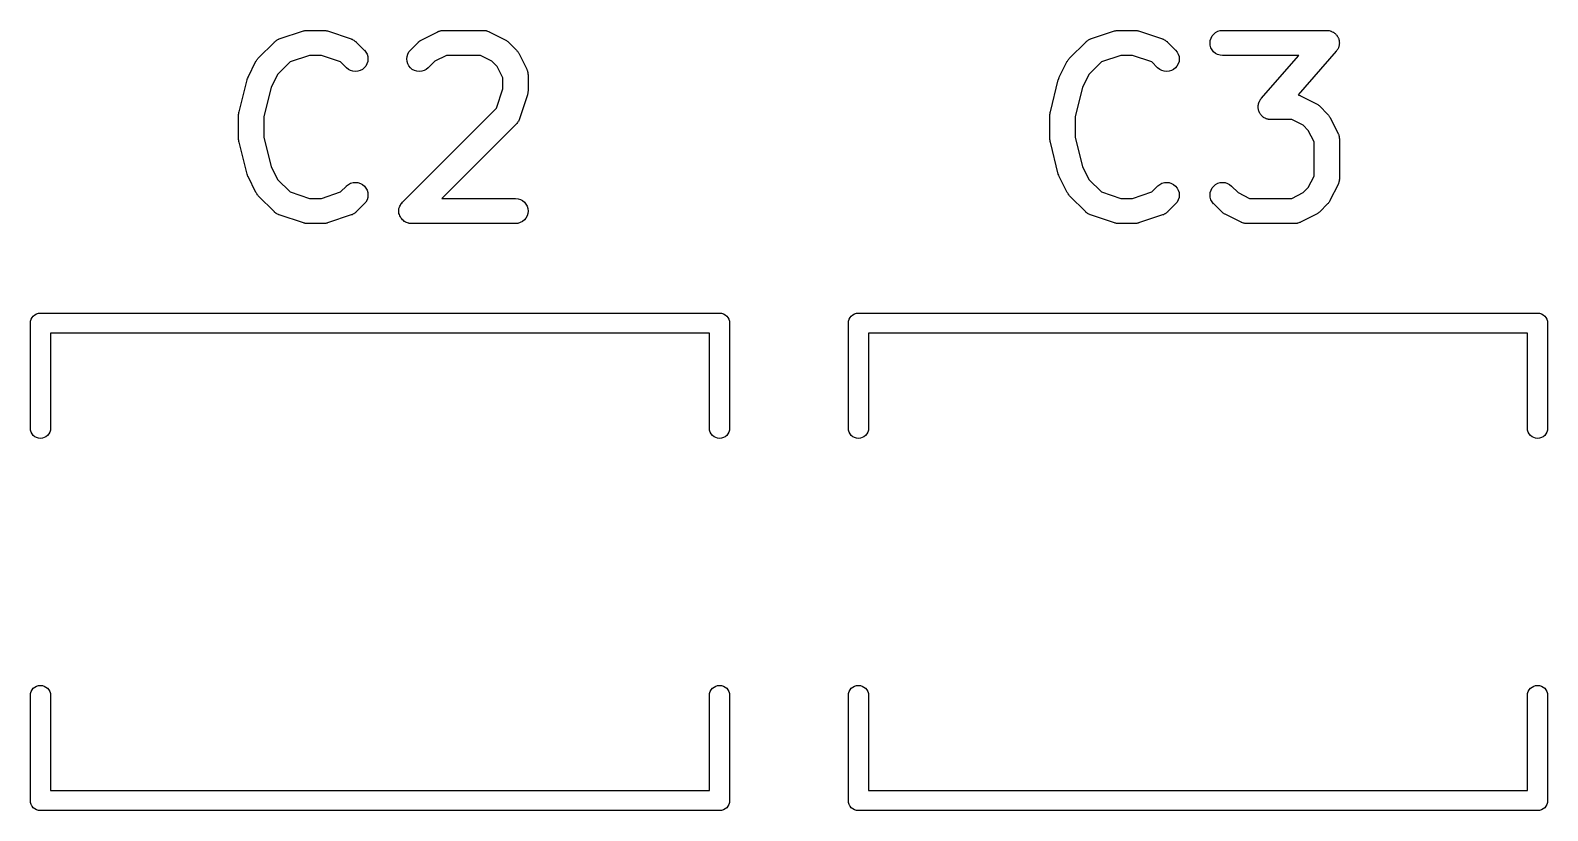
# Model space of a CAD drawing. Extents: x 79.2 to 140.3, y -94.5 to -17.5.
# Drawn here: x 111.69 to 120.72, y -81.74 to -77.1 of the extents above; entities that cross this region are included whole.
import ezdxf

# ---------------------------------------------------------------- set-up
doc = ezdxf.new("R2010")
doc.units = 0
doc.header["$MEASUREMENT"] = 0
doc.layers.add('BLACK', color=7, linetype='CONTINUOUS')

msp = doc.modelspace()

# ---------------------------------------------------------------- linework, layer by layer
at = {"layer": 'BLACK', "linetype": 'CONTINUOUS'}
for p, q in [((113.048, -77.2662), (113.144, -77.171)), ((113.144, -77.1702), (113.146, -77.1689)), ((113.144, -77.171), (113.144, -77.1702)), ((113.146, -77.1689), (113.148, -77.1673)), ((113.148, -77.1673), (113.152, -77.1643)), ((113.152, -77.1643), (113.156, -77.1611)), ((113.156, -77.1611), (113.158, -77.1601)), ((113.158, -77.1601), (113.16, -77.1588)), ((113.16, -77.1588), (113.164, -77.1567)), ((113.164, -77.1567), (113.169, -77.1544)), ((113.169, -77.1544), (113.171, -77.1537)), ((113.171, -77.1537), (113.173, -77.1528)), ((113.173, -77.1528), (113.316, -77.1052)), ((113.316, -77.1052), (113.317, -77.1049)), ((113.317, -77.1049), (113.321, -77.104)), ((113.321, -77.104), (113.325, -77.1028)), ((113.325, -77.1028), (113.328, -77.1025)), ((113.328, -77.1025), (113.331, -77.1019)), ((113.331, -77.1019), (113.335, -77.1018)), ((113.335, -77.1018), (113.34, -77.1014)), ((113.34, -77.1014), (113.435, -77.1014)), ((113.435, -77.1014), (113.436, -77.1014)), ((113.436, -77.1014), (113.44, -77.1019)), ((113.44, -77.1019), (113.444, -77.102)), ((113.444, -77.102), (113.447, -77.1027)), ((113.447, -77.1027), (113.45, -77.103)), ((113.45, -77.103), (113.454, -77.1043)), ((113.454, -77.1043), (113.459, -77.1052)), ((113.459, -77.1052), (113.601, -77.1528)), ((113.601, -77.1528), (113.602, -77.1532)), ((113.602, -77.1532), (113.604, -77.1541)), ((113.604, -77.1541), (113.607, -77.1548)), ((113.607, -77.1548), (113.611, -77.1572)), ((113.611, -77.1572), (113.616, -77.1593)), ((113.616, -77.1593), (113.617, -77.1606)), ((113.617, -77.1606), (113.619, -77.1617)), ((113.619, -77.1617), (113.623, -77.1649)), ((113.623, -77.1649), (113.628, -77.1679)), ((113.628, -77.1679), (113.629, -77.1696)), ((113.629, -77.1696), (113.631, -77.171)), ((113.631, -77.171), (113.678, -77.2186)), ((113.953, -77.2186), (114.001, -77.171)), ((114.001, -77.171), (114.002, -77.1702)), ((114.002, -77.1702), (114.005, -77.1676)), ((114.005, -77.1676), (114.008, -77.1647)), ((114.008, -77.1647), (114.011, -77.163)), ((114.011, -77.163), (114.013, -77.1611)), ((114.013, -77.1611), (114.017, -77.1592)), ((114.017, -77.1592), (114.02, -77.1569)), ((114.02, -77.1569), (114.116, -77.1093)), ((114.116, -77.1093), (114.117, -77.1088)), ((114.117, -77.1088), (114.119, -77.1081)), ((114.119, -77.1081), (114.121, -77.107)), ((114.121, -77.107), (114.125, -77.1056)), ((114.125, -77.1056), (114.13, -77.1038)), ((114.13, -77.1038), (114.132, -77.1034)), ((114.132, -77.1034), (114.135, -77.1028)), ((114.135, -77.1028), (114.14, -77.1023)), ((114.14, -77.1023), (114.145, -77.1015)), ((114.145, -77.1015), (114.147, -77.1016)), ((114.147, -77.1016), (114.149, -77.1014)), ((114.149, -77.1014), (114.387, -77.1014)), ((114.387, -77.1014), (114.388, -77.1014)), ((114.388, -77.1014), (114.39, -77.1016)), ((114.39, -77.1016), (114.393, -77.1016)), ((114.393, -77.1016), (114.398, -77.1024)), ((114.398, -77.1024), (114.403, -77.103)), ((114.403, -77.103), (114.405, -77.1037)), ((114.405, -77.1037), (114.407, -77.1041)), ((114.407, -77.1041), (114.412, -77.1059)), ((114.412, -77.1059), (114.417, -77.1074)), ((114.417, -77.1074), (114.419, -77.1085)), ((114.419, -77.1085), (114.421, -77.1093)), ((114.421, -77.1093), (114.516, -77.1569)), ((114.516, -77.1569), (114.517, -77.1574)), ((114.517, -77.1574), (114.52, -77.1597)), ((114.52, -77.1597), (114.524, -77.1617)), ((114.524, -77.1617), (114.527, -77.1637)), ((114.527, -77.1637), (114.529, -77.1654)), ((114.529, -77.1654), (114.532, -77.1683)), ((114.532, -77.1683), (114.536, -77.171)), ((114.536, -77.171), (114.583, -77.2186)), ((117.874, -77.2662), (117.97, -77.171)), ((117.97, -77.1702), (117.972, -77.1689)), ((117.97, -77.171), (117.97, -77.1702)), ((117.972, -77.1689), (117.974, -77.1673)), ((117.974, -77.1673), (117.978, -77.1643)), ((117.978, -77.1643), (117.982, -77.1611)), ((117.982, -77.1611), (117.984, -77.1601)), ((117.984, -77.1601), (117.986, -77.1588)), ((117.986, -77.1588), (117.99, -77.1567)), ((117.99, -77.1567), (117.995, -77.1544)), ((117.995, -77.1544), (117.997, -77.1537)), ((117.997, -77.1537), (117.999, -77.1528)), ((117.999, -77.1528), (118.142, -77.1052)), ((118.142, -77.1052), (118.143, -77.1049)), ((118.143, -77.1049), (118.147, -77.104)), ((118.147, -77.104), (118.151, -77.1028)), ((118.151, -77.1028), (118.154, -77.1025)), ((118.154, -77.1025), (118.157, -77.1019)), ((118.157, -77.1019), (118.161, -77.1018)), ((118.161, -77.1018), (118.166, -77.1014)), ((118.166, -77.1014), (118.261, -77.1014)), ((118.261, -77.1014), (118.262, -77.1014)), ((118.262, -77.1014), (118.266, -77.1019)), ((118.266, -77.1019), (118.27, -77.102)), ((118.27, -77.102), (118.273, -77.1027)), ((118.273, -77.1027), (118.276, -77.103)), ((118.276, -77.103), (118.28, -77.1043)), ((118.28, -77.1043), (118.285, -77.1052)), ((118.285, -77.1052), (118.427, -77.1528)), ((118.427, -77.1528), (118.428, -77.1532)), ((118.428, -77.1532), (118.43, -77.1541)), ((118.43, -77.1541), (118.433, -77.1548)), ((118.433, -77.1548), (118.437, -77.1572)), ((118.437, -77.1572), (118.442, -77.1593)), ((118.442, -77.1593), (118.443, -77.1606)), ((118.443, -77.1606), (118.445, -77.1617)), ((118.445, -77.1617), (118.449, -77.1649)), ((118.449, -77.1649), (118.454, -77.1679)), ((118.454, -77.1679), (118.455, -77.1696)), ((118.455, -77.1696), (118.457, -77.171)), ((118.457, -77.171), (118.504, -77.2186)), ((118.71, -77.1759), (118.711, -77.1613)), ((118.711, -77.1613), (118.716, -77.1473)), ((118.716, -77.1473), (118.722, -77.1344)), ((118.722, -77.1344), (118.732, -77.1232)), ((118.732, -77.1232), (118.743, -77.1139)), ((118.743, -77.1139), (118.756, -77.107)), ((118.756, -77.107), (118.77, -77.1028)), ((118.77, -77.1028), (118.785, -77.1014)), ((118.785, -77.1014), (119.404, -77.1014)), ((119.404, -77.1014), (119.405, -77.1014)), ((119.405, -77.1014), (119.409, -77.1019)), ((119.409, -77.1019), (119.414, -77.1021)), ((119.414, -77.1021), (119.417, -77.1027)), ((119.417, -77.1027), (119.419, -77.103)), ((119.419, -77.103), (119.424, -77.1044)), ((119.424, -77.1044), (119.428, -77.1055)), ((119.428, -77.1055), (119.431, -77.1066)), ((119.431, -77.1066), (119.433, -77.1074)), ((119.433, -77.1074), (119.437, -77.1097)), ((119.437, -77.1097), (119.442, -77.1117)), ((119.442, -77.1117), (119.444, -77.1132)), ((119.444, -77.1132), (119.446, -77.1145)), ((119.446, -77.1145), (119.45, -77.1175)), ((119.45, -77.1175), (119.453, -77.1203)), ((119.453, -77.1203), (119.455, -77.1222)), ((119.455, -77.1222), (119.457, -77.1239)), ((119.457, -77.1239), (119.46, -77.1276)), ((119.46, -77.1276), (119.463, -77.131)), ((119.463, -77.131), (119.465, -77.1333)), ((119.465, -77.1333), (119.466, -77.1353)), ((119.466, -77.1353), (119.469, -77.1395)), ((119.469, -77.1395), (119.471, -77.1435)), ((119.471, -77.1435), (119.472, -77.146)), ((119.472, -77.146), (119.473, -77.1483)), ((119.473, -77.1483), (119.475, -77.1528)), ((119.475, -77.1528), (119.476, -77.1572)), ((119.476, -77.1572), (119.477, -77.1598)), ((119.477, -77.1598), (119.477, -77.1623)), ((119.477, -77.1623), (119.478, -77.167)), ((119.478, -77.167), (119.479, -77.1717)), ((119.479, -77.1717), (119.478, -77.1743)), ((113.352, -77.2514), (113.237, -77.2896)), ((113.423, -77.2514), (113.352, -77.2514)), ((113.537, -77.2896), (113.423, -77.2514)), ((113.678, -77.2186), (113.679, -77.2193)), ((113.679, -77.2193), (113.688, -77.2308)), ((113.688, -77.2308), (113.695, -77.2438)), ((113.695, -77.2438), (113.699, -77.2578)), ((113.699, -77.2578), (113.7, -77.2724)), ((113.931, -77.2714), (113.933, -77.2568)), ((113.933, -77.2568), (113.937, -77.2428)), ((113.937, -77.2428), (113.944, -77.2299)), ((113.944, -77.2299), (113.953, -77.2186)), ((114.167, -77.2514), (114.098, -77.2856)), ((114.37, -77.2514), (114.167, -77.2514)), ((114.438, -77.2856), (114.37, -77.2514)), ((114.583, -77.2186), (114.584, -77.2193)), ((114.584, -77.2193), (114.586, -77.2226)), ((114.586, -77.2226), (114.589, -77.2257)), ((114.589, -77.2257), (114.591, -77.2283)), ((114.591, -77.2283), (114.593, -77.2308)), ((114.593, -77.2308), (114.595, -77.2345)), ((114.595, -77.2345), (114.597, -77.2381)), ((114.597, -77.2381), (114.645, -77.3333)), ((118.178, -77.2514), (118.063, -77.2896)), ((118.249, -77.2514), (118.178, -77.2514)), ((118.363, -77.2896), (118.249, -77.2514)), ((118.504, -77.2186), (118.505, -77.2193)), ((118.505, -77.2193), (118.514, -77.2308)), ((118.514, -77.2308), (118.521, -77.2438)), ((118.521, -77.2438), (118.525, -77.2578)), ((118.525, -77.2578), (118.526, -77.2724)), ((118.711, -77.1904), (118.71, -77.1759)), ((118.715, -77.2045), (118.711, -77.1904)), ((118.722, -77.2174), (118.715, -77.2045)), ((118.731, -77.2289), (118.722, -77.2174)), ((118.742, -77.2383), (118.731, -77.2289)), ((118.755, -77.2453), (118.742, -77.2383)), ((118.769, -77.2497), (118.755, -77.2453)), ((118.784, -77.2514), (118.769, -77.2497)), ((118.785, -77.2514), (118.784, -77.2514)), ((119.238, -77.2514), (118.785, -77.2514)), ((119.014, -77.5079), (119.238, -77.2514)), ((119.46, -77.2258), (119.233, -77.4851)), ((119.463, -77.2219), (119.46, -77.2258)), ((119.466, -77.2183), (119.463, -77.2219)), ((119.467, -77.216), (119.466, -77.2183)), ((119.469, -77.2139), (119.467, -77.216)), ((119.471, -77.2096), (119.469, -77.2139)), ((119.473, -77.2054), (119.471, -77.2096)), ((119.474, -77.2029), (119.473, -77.2054)), ((119.475, -77.2005), (119.474, -77.2029)), ((119.476, -77.196), (119.475, -77.2005)), ((119.477, -77.1915), (119.476, -77.196)), ((119.478, -77.1863), (119.477, -77.1888)), ((119.477, -77.1888), (119.477, -77.1915)), ((119.478, -77.1743), (119.479, -77.1769)), ((119.479, -77.1769), (119.478, -77.1816)), ((119.478, -77.1816), (119.478, -77.1863)), ((112.987, -77.3809), (113.034, -77.2857)), ((113.034, -77.2857), (113.035, -77.2848)), ((113.035, -77.2848), (113.037, -77.2812)), ((113.037, -77.2812), (113.039, -77.2775)), ((113.039, -77.2775), (113.041, -77.2751)), ((113.041, -77.2751), (113.043, -77.2725)), ((113.043, -77.2725), (113.046, -77.2695)), ((113.046, -77.2695), (113.048, -77.2662)), ((113.237, -77.2896), (113.163, -77.3637)), ((113.572, -77.3247), (113.537, -77.2896)), ((113.584, -77.3339), (113.572, -77.3247)), ((113.597, -77.3409), (113.584, -77.3339)), ((113.611, -77.3451), (113.597, -77.3409)), ((113.625, -77.3466), (113.611, -77.3451)), ((113.64, -77.3452), (113.625, -77.3466)), ((113.654, -77.3411), (113.64, -77.3452)), ((113.667, -77.3342), (113.654, -77.3411)), ((113.678, -77.325), (113.667, -77.3342)), ((113.687, -77.3138), (113.678, -77.325)), ((113.694, -77.3009), (113.687, -77.3138)), ((113.699, -77.287), (113.694, -77.3009)), ((113.7, -77.2724), (113.699, -77.287)), ((113.933, -77.2859), (113.931, -77.2714)), ((113.937, -77.3), (113.933, -77.2859)), ((113.944, -77.3129), (113.937, -77.3)), ((113.953, -77.3243), (113.944, -77.3129)), ((113.964, -77.3337), (113.953, -77.3243)), ((113.977, -77.3407), (113.964, -77.3337)), ((113.991, -77.345), (113.977, -77.3407)), ((114.005, -77.3466), (113.991, -77.345)), ((114.02, -77.3453), (114.005, -77.3466)), ((114.034, -77.3413), (114.02, -77.3453)), ((114.047, -77.3345), (114.034, -77.3413)), ((114.059, -77.3254), (114.047, -77.3345)), ((114.098, -77.2856), (114.059, -77.3247)), ((114.059, -77.3247), (114.059, -77.3254)), ((114.468, -77.316), (114.438, -77.2856)), ((114.503, -77.3846), (114.468, -77.316)), ((114.645, -77.3333), (114.645, -77.3343)), ((114.645, -77.3343), (114.646, -77.3363)), ((114.646, -77.3363), (114.647, -77.3383)), ((114.647, -77.3383), (114.649, -77.3432)), ((114.649, -77.3432), (114.65, -77.348)), ((114.65, -77.348), (114.651, -77.3502)), ((114.651, -77.3502), (114.651, -77.3523)), ((114.651, -77.3523), (114.652, -77.3574)), ((117.813, -77.3809), (117.86, -77.2857)), ((117.86, -77.2857), (117.861, -77.2848)), ((117.861, -77.2848), (117.863, -77.2812)), ((117.863, -77.2812), (117.865, -77.2775)), ((117.865, -77.2775), (117.867, -77.2751)), ((117.867, -77.2751), (117.869, -77.2725)), ((117.869, -77.2725), (117.872, -77.2695)), ((117.872, -77.2695), (117.874, -77.2662)), ((118.063, -77.2896), (117.989, -77.3637)), ((118.398, -77.3247), (118.363, -77.2896)), ((118.41, -77.3339), (118.398, -77.3247)), ((118.423, -77.3409), (118.41, -77.3339)), ((118.437, -77.3451), (118.423, -77.3409)), ((118.451, -77.3466), (118.437, -77.3451)), ((118.466, -77.3452), (118.451, -77.3466)), ((118.48, -77.3411), (118.466, -77.3452)), ((118.493, -77.3342), (118.48, -77.3411)), ((118.504, -77.325), (118.493, -77.3342)), ((118.513, -77.3138), (118.504, -77.325)), ((118.52, -77.3009), (118.513, -77.3138)), ((118.525, -77.287), (118.52, -77.3009)), ((118.526, -77.2724), (118.525, -77.287)), ((112.934, -77.5868), (112.981, -77.3963)), ((112.981, -77.3953), (112.982, -77.3949)), ((112.981, -77.3963), (112.981, -77.3953)), ((112.982, -77.3946), (112.984, -77.3881)), ((112.982, -77.3949), (112.982, -77.3946)), ((112.984, -77.3881), (112.987, -77.3816)), ((112.987, -77.3813), (112.987, -77.3809)), ((112.987, -77.3816), (112.987, -77.3813)), ((113.125, -77.4407), (113.081, -77.6142)), ((113.163, -77.3637), (113.125, -77.4407)), ((114.503, -77.4499), (114.503, -77.3846)), ((114.652, -77.3574), (114.653, -77.3625)), ((114.653, -77.3625), (114.652, -77.3647)), ((114.652, -77.3647), (114.653, -77.3669)), ((114.653, -77.3669), (114.653, -77.4621)), ((117.76, -77.5868), (117.807, -77.3963)), ((117.807, -77.3953), (117.808, -77.3949)), ((117.807, -77.3963), (117.807, -77.3953)), ((117.808, -77.3946), (117.81, -77.3881)), ((117.808, -77.3949), (117.808, -77.3946)), ((117.81, -77.3881), (117.813, -77.3816)), ((117.813, -77.3813), (117.813, -77.3809)), ((117.813, -77.3816), (117.813, -77.3813)), ((117.951, -77.4407), (117.907, -77.6142)), ((117.989, -77.3637), (117.951, -77.4407)), ((114.465, -77.5644), (114.503, -77.4499)), ((114.649, -77.4858), (114.601, -77.6287)), ((114.65, -77.4817), (114.649, -77.4858)), ((114.651, -77.4777), (114.65, -77.4817)), ((114.652, -77.4715), (114.651, -77.4746)), ((114.651, -77.4746), (114.651, -77.4777)), ((114.653, -77.4631), (114.652, -77.4673)), ((114.652, -77.4673), (114.652, -77.4715)), ((114.653, -77.4621), (114.653, -77.4631)), ((118.998, -77.5378), (118.999, -77.5332)), ((118.999, -77.5332), (119, -77.5308)), ((119, -77.5308), (119.001, -77.5283)), ((119.001, -77.5283), (119.003, -77.5241)), ((119.003, -77.5241), (119.005, -77.5198)), ((119.005, -77.5198), (119.007, -77.5177)), ((119.007, -77.5177), (119.008, -77.5154)), ((119.008, -77.5154), (119.011, -77.5118)), ((119.011, -77.5118), (119.014, -77.5079)), ((119.233, -77.4851), (119.238, -77.4868)), ((119.238, -77.4868), (119.243, -77.4884)), ((119.243, -77.4884), (119.245, -77.4895)), ((119.245, -77.4895), (119.247, -77.4903)), ((119.247, -77.4903), (119.342, -77.5379)), ((112.931, -77.6012), (112.932, -77.5953)), ((112.931, -77.6026), (112.931, -77.6012)), ((112.931, -77.6039), (112.931, -77.6026)), ((112.931, -77.605), (112.931, -77.6039)), ((112.931, -77.7478), (112.931, -77.605)), ((112.932, -77.5953), (112.933, -77.5894)), ((112.933, -77.5881), (112.934, -77.5868)), ((112.933, -77.5894), (112.933, -77.5881)), ((113.081, -77.6142), (113.081, -77.7386)), ((113.906, -78.1233), (114.465, -77.5644)), ((117.757, -77.6012), (117.758, -77.5953)), ((117.757, -77.6026), (117.757, -77.6012)), ((117.757, -77.6039), (117.757, -77.6026)), ((117.757, -77.605), (117.757, -77.6039)), ((117.757, -77.7478), (117.757, -77.605)), ((117.758, -77.5953), (117.759, -77.5894)), ((117.759, -77.5881), (117.76, -77.5868)), ((117.759, -77.5894), (117.759, -77.5881)), ((117.907, -77.6142), (117.907, -77.7386)), ((118.995, -77.5568), (118.996, -77.5521)), ((118.996, -77.5594), (118.995, -77.5568)), ((118.996, -77.5474), (118.997, -77.5449)), ((118.996, -77.5521), (118.996, -77.5474)), ((118.996, -77.5621), (118.996, -77.5594)), ((118.996, -77.5667), (118.996, -77.5621)), ((118.997, -77.5714), (118.996, -77.5667)), ((118.997, -77.5423), (118.998, -77.5378)), ((118.997, -77.5449), (118.997, -77.5423)), ((118.997, -77.5739), (118.997, -77.5714)), ((118.998, -77.5765), (118.997, -77.5739)), ((119, -77.5809), (118.998, -77.5765)), ((119.001, -77.5854), (119, -77.5809)), ((119.002, -77.5878), (119.001, -77.5854)), ((119.003, -77.5902), (119.002, -77.5878)), ((119.005, -77.5942), (119.003, -77.5902)), ((119.008, -77.5984), (119.005, -77.5942)), ((119.009, -77.6004), (119.008, -77.5984)), ((119.011, -77.6027), (119.009, -77.6004)), ((119.014, -77.6061), (119.011, -77.6027)), ((119.017, -77.6098), (119.014, -77.6061)), ((119.019, -77.6115), (119.017, -77.6098)), ((119.021, -77.6134), (119.019, -77.6115)), ((119.024, -77.6162), (119.021, -77.6134)), ((119.028, -77.6192), (119.024, -77.6162)), ((119.03, -77.6205), (119.028, -77.6192)), ((119.032, -77.622), (119.03, -77.6205)), ((119.037, -77.624), (119.032, -77.622)), ((119.342, -77.5379), (119.343, -77.5383)), ((119.343, -77.5383), (119.346, -77.5406)), ((119.346, -77.5406), (119.35, -77.5426)), ((119.35, -77.5426), (119.353, -77.5446)), ((119.353, -77.5446), (119.355, -77.5463)), ((119.355, -77.5463), (119.358, -77.5492)), ((119.358, -77.5492), (119.362, -77.5519)), ((119.362, -77.5519), (119.409, -77.5995)), ((119.409, -77.5995), (119.41, -77.6003)), ((119.41, -77.6003), (119.412, -77.6036)), ((119.412, -77.6036), (119.415, -77.6066)), ((119.415, -77.6066), (119.417, -77.6093)), ((119.417, -77.6093), (119.419, -77.6117)), ((119.419, -77.6117), (119.421, -77.6155)), ((119.421, -77.6155), (119.423, -77.619)), ((119.423, -77.619), (119.471, -77.7143)), ((114.583, -77.658), (114.14, -78.1014)), ((114.585, -77.6563), (114.583, -77.658)), ((114.586, -77.6548), (114.585, -77.6563)), ((114.589, -77.6506), (114.586, -77.6548)), ((114.592, -77.6467), (114.589, -77.6506)), ((114.593, -77.6447), (114.592, -77.6467)), ((114.595, -77.6429), (114.593, -77.6447)), ((114.597, -77.6383), (114.595, -77.6429)), ((114.599, -77.6338), (114.597, -77.6383)), ((114.6, -77.6317), (114.599, -77.6338)), ((114.601, -77.6297), (114.6, -77.6317)), ((114.601, -77.6287), (114.601, -77.6297)), ((119.041, -77.6263), (119.037, -77.624)), ((119.043, -77.6271), (119.041, -77.6263)), ((119.046, -77.6282), (119.043, -77.6271)), ((119.05, -77.6293), (119.046, -77.6282)), ((119.055, -77.6307), (119.05, -77.6293)), ((119.057, -77.631), (119.055, -77.6307)), ((119.06, -77.6316), (119.057, -77.631)), ((119.065, -77.6318), (119.06, -77.6316)), ((119.069, -77.6323), (119.065, -77.6318)), ((119.07, -77.6323), (119.069, -77.6323)), ((119.196, -77.6323), (119.07, -77.6323)), ((119.264, -77.6666), (119.196, -77.6323)), ((119.294, -77.697), (119.264, -77.6666)), ((119.329, -77.7655), (119.294, -77.697)), ((112.931, -77.7491), (112.931, -77.7478)), ((112.931, -77.7505), (112.931, -77.7491)), ((112.932, -77.7564), (112.931, -77.7505)), ((112.933, -77.7624), (112.932, -77.7564)), ((112.933, -77.7637), (112.933, -77.7624)), ((112.933, -77.765), (112.933, -77.7637)), ((112.934, -77.766), (112.933, -77.765)), ((112.981, -77.9565), (112.934, -77.766)), ((113.081, -77.7386), (113.125, -77.9121)), ((117.757, -77.7491), (117.757, -77.7478)), ((117.757, -77.7505), (117.757, -77.7491)), ((117.758, -77.7564), (117.757, -77.7505)), ((117.759, -77.7624), (117.758, -77.7564)), ((117.759, -77.7637), (117.759, -77.7624)), ((117.759, -77.765), (117.759, -77.7637)), ((117.76, -77.766), (117.759, -77.765)), ((117.807, -77.9565), (117.76, -77.766)), ((117.907, -77.7386), (117.951, -77.9121)), ((119.329, -77.9682), (119.329, -77.7655)), ((119.471, -77.7143), (119.471, -77.7152)), ((119.471, -77.7152), (119.472, -77.7173)), ((119.472, -77.7173), (119.473, -77.7192)), ((119.473, -77.7192), (119.475, -77.7241)), ((119.475, -77.7241), (119.476, -77.7289)), ((119.476, -77.7289), (119.477, -77.7311)), ((119.477, -77.7311), (119.477, -77.7332)), ((119.477, -77.7332), (119.478, -77.7383)), ((119.478, -77.7383), (119.479, -77.7434)), ((119.479, -77.7434), (119.478, -77.7456)), ((119.478, -77.7456), (119.479, -77.7478)), ((119.479, -77.7478), (119.479, -77.9859)), ((112.981, -77.9568), (112.981, -77.9565)), ((112.981, -77.9571), (112.981, -77.9568)), ((112.984, -77.9636), (112.981, -77.9571)), ((112.986, -77.9703), (112.984, -77.9636)), ((112.986, -77.9706), (112.986, -77.9703)), ((112.986, -77.9709), (112.986, -77.9706)), ((112.987, -77.9718), (112.986, -77.9709)), ((113.034, -78.0671), (112.987, -77.9718)), ((113.125, -77.9121), (113.163, -77.9891)), ((117.807, -77.9568), (117.807, -77.9565)), ((117.807, -77.9571), (117.807, -77.9568)), ((117.81, -77.9636), (117.807, -77.9571)), ((117.812, -77.9703), (117.81, -77.9636)), ((117.812, -77.9706), (117.812, -77.9703)), ((117.812, -77.9709), (117.812, -77.9706)), ((117.813, -77.9718), (117.812, -77.9709)), ((117.86, -78.0671), (117.813, -77.9718)), ((117.951, -77.9121), (117.989, -77.9891)), ((119.294, -78.0367), (119.329, -77.9682)), ((113.037, -78.0706), (113.034, -78.0671)), ((113.039, -78.0744), (113.037, -78.0706)), ((113.041, -78.0768), (113.039, -78.0744)), ((113.163, -77.9891), (113.237, -78.0632)), ((113.237, -78.0632), (113.352, -78.1014)), ((113.423, -78.1014), (113.537, -78.0632)), ((113.537, -78.0632), (113.572, -78.0281)), ((113.572, -78.0281), (113.573, -78.0274)), ((113.573, -78.0274), (113.584, -78.0182)), ((113.584, -78.0182), (113.597, -78.0115)), ((113.597, -78.0115), (113.612, -78.0074)), ((113.612, -78.0074), (113.626, -78.0061)), ((113.626, -78.0061), (113.641, -78.0077)), ((113.641, -78.0077), (113.655, -78.0121)), ((113.655, -78.0121), (113.667, -78.0191)), ((113.667, -78.0191), (113.679, -78.0285)), ((113.679, -78.0285), (113.688, -78.0399)), ((113.688, -78.0399), (113.695, -78.0528)), ((113.695, -78.0528), (113.699, -78.0668)), ((113.699, -78.0668), (113.7, -78.0814)), ((117.863, -78.0706), (117.86, -78.0671)), ((117.865, -78.0744), (117.863, -78.0706)), ((117.867, -78.0768), (117.865, -78.0744)), ((117.989, -77.9891), (118.063, -78.0632)), ((118.063, -78.0632), (118.178, -78.1014)), ((118.249, -78.1014), (118.363, -78.0632)), ((118.363, -78.0632), (118.398, -78.0281)), ((118.398, -78.0281), (118.399, -78.0274)), ((118.399, -78.0274), (118.41, -78.0182)), ((118.41, -78.0182), (118.423, -78.0115)), ((118.423, -78.0115), (118.438, -78.0074)), ((118.438, -78.0074), (118.452, -78.0061)), ((118.452, -78.0061), (118.467, -78.0077)), ((118.467, -78.0077), (118.481, -78.0121)), ((118.481, -78.0121), (118.493, -78.0191)), ((118.493, -78.0191), (118.505, -78.0285)), ((118.505, -78.0285), (118.514, -78.0399)), ((118.514, -78.0399), (118.521, -78.0528)), ((118.521, -78.0528), (118.525, -78.0668)), ((118.525, -78.0668), (118.526, -78.0814)), ((118.71, -78.0804), (118.711, -78.0658)), ((118.711, -78.0658), (118.716, -78.0518)), ((118.716, -78.0518), (118.723, -78.039)), ((118.723, -78.039), (118.732, -78.0277)), ((118.732, -78.0277), (118.743, -78.0185)), ((118.743, -78.0185), (118.756, -78.0117)), ((118.756, -78.0117), (118.77, -78.0075)), ((118.77, -78.0075), (118.785, -78.0061)), ((118.785, -78.0061), (118.799, -78.0076)), ((118.799, -78.0076), (118.813, -78.0119)), ((118.813, -78.0119), (118.826, -78.0188)), ((118.826, -78.0188), (118.838, -78.0281)), ((118.838, -78.0281), (118.877, -78.0671)), ((118.877, -78.0671), (118.945, -78.1014)), ((119.196, -78.1014), (119.264, -78.0671)), ((119.264, -78.0671), (119.294, -78.0367)), ((119.471, -78.0194), (119.423, -78.1147)), ((119.472, -78.0174), (119.471, -78.0194)), ((119.473, -78.0155), (119.472, -78.0174)), ((119.474, -78.0106), (119.473, -78.0155)), ((119.476, -78.0058), (119.474, -78.0106)), ((119.477, -78.0015), (119.476, -78.0036)), ((119.476, -78.0036), (119.476, -78.0058)), ((119.478, -77.9964), (119.477, -78.0015)), ((119.479, -77.987), (119.478, -77.9891)), ((119.478, -77.9891), (119.479, -77.9914)), ((119.479, -77.9914), (119.478, -77.9964)), ((119.479, -77.9859), (119.479, -77.987)), ((113.042, -78.0795), (113.041, -78.0768)), ((113.045, -78.0825), (113.042, -78.0795)), ((113.048, -78.0858), (113.045, -78.0825)), ((113.048, -78.0866), (113.048, -78.0858)), ((113.144, -78.1818), (113.048, -78.0866)), ((113.352, -78.1014), (113.423, -78.1014)), ((113.678, -78.1342), (113.631, -78.1818)), ((113.688, -78.1229), (113.678, -78.1342)), ((113.695, -78.11), (113.688, -78.1229)), ((113.699, -78.096), (113.695, -78.11)), ((113.7, -78.0814), (113.699, -78.096)), ((113.884, -78.1688), (113.885, -78.1616)), ((113.885, -78.1613), (113.887, -78.1544)), ((113.885, -78.1614), (113.885, -78.1613)), ((113.885, -78.1616), (113.885, -78.1614)), ((113.887, -78.1544), (113.889, -78.1476)), ((113.889, -78.1474), (113.89, -78.1473)), ((113.889, -78.1476), (113.889, -78.1474)), ((113.89, -78.1473), (113.893, -78.141)), ((113.893, -78.141), (113.896, -78.1347)), ((113.896, -78.1344), (113.901, -78.1289)), ((113.896, -78.1346), (113.896, -78.1344)), ((113.896, -78.1347), (113.896, -78.1346)), ((113.901, -78.1289), (113.906, -78.1233)), ((114.14, -78.1014), (114.578, -78.1014)), ((114.578, -78.1014), (114.579, -78.1014)), ((114.579, -78.1014), (114.593, -78.103)), ((114.593, -78.103), (114.607, -78.1074)), ((114.607, -78.1074), (114.62, -78.1145)), ((114.62, -78.1145), (114.631, -78.1239)), ((114.631, -78.1239), (114.64, -78.1353)), ((114.64, -78.1353), (114.647, -78.1483)), ((114.647, -78.1483), (114.651, -78.1623)), ((114.651, -78.1623), (114.653, -78.1769)), ((117.868, -78.0795), (117.867, -78.0768)), ((117.871, -78.0825), (117.868, -78.0795)), ((117.874, -78.0858), (117.871, -78.0825)), ((117.874, -78.0866), (117.874, -78.0858)), ((117.97, -78.1818), (117.874, -78.0866)), ((118.178, -78.1014), (118.249, -78.1014)), ((118.504, -78.1342), (118.457, -78.1818)), ((118.514, -78.1229), (118.504, -78.1342)), ((118.521, -78.11), (118.514, -78.1229)), ((118.525, -78.096), (118.521, -78.11)), ((118.526, -78.0814), (118.525, -78.096)), ((118.711, -78.0949), (118.71, -78.0804)), ((118.715, -78.109), (118.711, -78.0949)), ((118.722, -78.122), (118.715, -78.109)), ((118.731, -78.1334), (118.722, -78.122)), ((118.732, -78.1342), (118.731, -78.1334)), ((118.779, -78.1818), (118.732, -78.1342)), ((118.945, -78.1014), (119.196, -78.1014)), ((119.409, -78.1342), (119.362, -78.1818)), ((119.412, -78.1309), (119.409, -78.1342)), ((119.415, -78.1279), (119.412, -78.1309)), ((119.416, -78.1253), (119.415, -78.1279)), ((119.418, -78.1229), (119.416, -78.1253)), ((119.42, -78.1192), (119.418, -78.1229)), ((119.423, -78.1156), (119.42, -78.1192)), ((119.423, -78.1147), (119.423, -78.1156)), ((113.145, -78.1832), (113.144, -78.1818)), ((113.147, -78.1848), (113.145, -78.1832)), ((113.151, -78.1878), (113.147, -78.1848)), ((113.155, -78.1911), (113.151, -78.1878)), ((113.157, -78.1921), (113.155, -78.1911)), ((113.159, -78.1934), (113.157, -78.1921)), ((113.163, -78.1956), (113.159, -78.1934)), ((113.168, -78.198), (113.163, -78.1956)), ((113.17, -78.1986), (113.168, -78.198)), ((113.172, -78.1996), (113.17, -78.1986)), ((113.173, -78.1999), (113.172, -78.1996)), ((113.316, -78.2475), (113.173, -78.1999)), ((113.32, -78.2485), (113.316, -78.2475)), ((113.324, -78.2497), (113.32, -78.2485)), ((113.327, -78.2501), (113.324, -78.2497)), ((113.33, -78.2508), (113.327, -78.2501)), ((113.334, -78.2509), (113.33, -78.2508)), ((113.339, -78.2514), (113.334, -78.2509)), ((113.34, -78.2514), (113.339, -78.2514)), ((113.435, -78.2514), (113.34, -78.2514)), ((113.439, -78.251), (113.435, -78.2514)), ((113.443, -78.2509), (113.439, -78.251)), ((113.446, -78.2503), (113.443, -78.2509)), ((113.449, -78.25), (113.446, -78.2503)), ((113.453, -78.2487), (113.449, -78.25)), ((113.458, -78.2479), (113.453, -78.2487)), ((113.459, -78.2475), (113.458, -78.2479)), ((113.601, -78.1999), (113.459, -78.2475)), ((113.603, -78.199), (113.601, -78.1999)), ((113.606, -78.1984), (113.603, -78.199)), ((113.61, -78.196), (113.606, -78.1984)), ((113.615, -78.194), (113.61, -78.196)), ((113.617, -78.1927), (113.615, -78.194)), ((113.619, -78.1917), (113.617, -78.1927)), ((113.623, -78.1885), (113.619, -78.1917)), ((113.627, -78.1855), (113.623, -78.1885)), ((113.628, -78.1839), (113.627, -78.1855)), ((113.63, -78.1825), (113.628, -78.1839)), ((113.631, -78.1818), (113.63, -78.1825)), ((113.884, -78.1759), (113.884, -78.1688)), ((113.884, -78.176), (113.884, -78.1759)), ((113.884, -78.1761), (113.884, -78.176)), ((113.884, -78.1833), (113.884, -78.1761)), ((113.885, -78.1904), (113.884, -78.1833)), ((113.885, -78.1906), (113.885, -78.1904)), ((113.885, -78.1907), (113.885, -78.1906)), ((113.887, -78.1976), (113.885, -78.1907)), ((113.889, -78.2045), (113.887, -78.1976)), ((113.889, -78.2046), (113.889, -78.2045)), ((113.889, -78.2047), (113.889, -78.2046)), ((113.893, -78.2113), (113.889, -78.2047)), ((113.896, -78.2174), (113.893, -78.2113)), ((113.896, -78.2175), (113.896, -78.2174)), ((113.896, -78.2177), (113.896, -78.2175)), ((113.901, -78.2233), (113.896, -78.2177)), ((113.905, -78.2289), (113.901, -78.2233)), ((113.905, -78.229), (113.905, -78.2289)), ((113.905, -78.2289), (113.905, -78.2289)), ((113.911, -78.2336), (113.905, -78.229)), ((113.916, -78.2383), (113.911, -78.2336)), ((113.917, -78.2384), (113.916, -78.2383)), ((113.916, -78.2383), (113.916, -78.2383)), ((113.923, -78.2419), (113.917, -78.2384)), ((113.929, -78.2453), (113.923, -78.2419)), ((113.929, -78.2454), (113.929, -78.2453)), ((113.936, -78.2476), (113.929, -78.2454)), ((113.929, -78.2454), (113.929, -78.2454)), ((113.943, -78.2497), (113.936, -78.2476)), ((113.943, -78.2498), (113.943, -78.2497)), ((113.95, -78.2506), (113.943, -78.2498)), ((113.943, -78.2498), (113.943, -78.2498)), ((113.958, -78.2514), (113.95, -78.2506)), ((113.959, -78.2514), (113.958, -78.2514)), ((113.958, -78.2514), (113.958, -78.2514)), ((113.958, -78.2514), (113.958, -78.2514)), ((113.958, -78.2514), (113.958, -78.2514)), ((114.578, -78.2514), (113.959, -78.2514)), ((114.592, -78.25), (114.578, -78.2514)), ((114.606, -78.2457), (114.592, -78.25)), ((114.619, -78.2388), (114.606, -78.2457)), ((114.631, -78.2296), (114.619, -78.2388)), ((114.64, -78.2183), (114.631, -78.2296)), ((114.647, -78.2054), (114.64, -78.2183)), ((114.651, -78.1915), (114.647, -78.2054)), ((114.653, -78.1769), (114.651, -78.1915)), ((117.971, -78.1832), (117.97, -78.1818)), ((117.973, -78.1848), (117.971, -78.1832)), ((117.977, -78.1878), (117.973, -78.1848)), ((117.981, -78.1911), (117.977, -78.1878)), ((117.983, -78.1921), (117.981, -78.1911)), ((117.985, -78.1934), (117.983, -78.1921)), ((117.989, -78.1956), (117.985, -78.1934)), ((117.994, -78.198), (117.989, -78.1956)), ((117.996, -78.1986), (117.994, -78.198)), ((117.998, -78.1996), (117.996, -78.1986)), ((117.999, -78.1999), (117.998, -78.1996)), ((118.142, -78.2475), (117.999, -78.1999)), ((118.146, -78.2485), (118.142, -78.2475)), ((118.15, -78.2497), (118.146, -78.2485)), ((118.153, -78.2501), (118.15, -78.2497)), ((118.156, -78.2508), (118.153, -78.2501)), ((118.16, -78.2509), (118.156, -78.2508)), ((118.165, -78.2514), (118.16, -78.2509)), ((118.166, -78.2514), (118.165, -78.2514)), ((118.261, -78.2514), (118.166, -78.2514)), ((118.265, -78.251), (118.261, -78.2514)), ((118.269, -78.2509), (118.265, -78.251)), ((118.272, -78.2503), (118.269, -78.2509)), ((118.275, -78.25), (118.272, -78.2503)), ((118.279, -78.2487), (118.275, -78.25)), ((118.284, -78.2479), (118.279, -78.2487)), ((118.285, -78.2475), (118.284, -78.2479)), ((118.427, -78.1999), (118.285, -78.2475)), ((118.429, -78.199), (118.427, -78.1999)), ((118.432, -78.1984), (118.429, -78.199)), ((118.436, -78.196), (118.432, -78.1984)), ((118.441, -78.194), (118.436, -78.196)), ((118.443, -78.1927), (118.441, -78.194)), ((118.445, -78.1917), (118.443, -78.1927)), ((118.449, -78.1885), (118.445, -78.1917)), ((118.453, -78.1855), (118.449, -78.1885)), ((118.454, -78.1839), (118.453, -78.1855)), ((118.456, -78.1825), (118.454, -78.1839)), ((118.457, -78.1818), (118.456, -78.1825)), ((118.783, -78.1845), (118.779, -78.1818)), ((118.786, -78.1874), (118.783, -78.1845)), ((118.788, -78.1891), (118.786, -78.1874)), ((118.791, -78.1911), (118.788, -78.1891)), ((118.794, -78.1931), (118.791, -78.1911)), ((118.798, -78.1954), (118.794, -78.1931)), ((118.799, -78.1958), (118.798, -78.1954)), ((118.894, -78.2435), (118.799, -78.1958)), ((118.896, -78.2443), (118.894, -78.2435)), ((118.898, -78.2453), (118.896, -78.2443)), ((118.903, -78.2469), (118.898, -78.2453)), ((118.908, -78.2487), (118.903, -78.2469)), ((118.91, -78.2491), (118.908, -78.2487)), ((118.912, -78.2497), (118.91, -78.2491)), ((118.917, -78.2503), (118.912, -78.2497)), ((118.922, -78.2512), (118.917, -78.2503)), ((118.924, -78.2511), (118.922, -78.2512)), ((118.926, -78.2514), (118.924, -78.2511)), ((118.928, -78.2514), (118.926, -78.2514)), ((119.213, -78.2514), (118.928, -78.2514)), ((119.215, -78.2512), (119.213, -78.2514)), ((119.218, -78.2513), (119.215, -78.2512)), ((119.223, -78.2505), (119.218, -78.2513)), ((119.228, -78.25), (119.223, -78.2505)), ((119.23, -78.2493), (119.228, -78.25)), ((119.232, -78.249), (119.23, -78.2493)), ((119.237, -78.2472), (119.232, -78.249)), ((119.242, -78.2457), (119.237, -78.2472)), ((119.244, -78.2447), (119.242, -78.2457)), ((119.246, -78.2439), (119.244, -78.2447)), ((119.247, -78.2435), (119.246, -78.2439)), ((119.342, -78.1958), (119.247, -78.2435)), ((119.346, -78.1936), (119.342, -78.1958)), ((119.349, -78.1917), (119.346, -78.1936)), ((119.352, -78.1897), (119.349, -78.1917)), ((119.354, -78.1881), (119.352, -78.1897)), ((119.357, -78.1852), (119.354, -78.1881)), ((119.361, -78.1825), (119.357, -78.1852)), ((119.362, -78.1818), (119.361, -78.1825)), ((111.709, -78.8014), (111.719, -78.7939)), ((111.719, -78.7939), (111.729, -78.7883)), ((111.729, -78.7883), (111.74, -78.7849)), ((111.74, -78.7849), (111.749, -78.784)), ((111.749, -78.784), (111.752, -78.7837)), ((111.749, -78.784), (111.749, -78.784)), ((111.752, -78.7837), (111.755, -78.784)), ((111.755, -78.784), (115.789, -78.784)), ((115.789, -78.784), (115.792, -78.7837)), ((115.792, -78.7837), (115.795, -78.784)), ((115.795, -78.784), (115.804, -78.7849)), ((115.804, -78.7849), (115.815, -78.7883)), ((115.815, -78.7883), (115.825, -78.7939)), ((115.825, -78.7939), (115.835, -78.8014)), ((116.575, -78.8014), (116.585, -78.7939)), ((116.585, -78.7939), (116.595, -78.7883)), ((116.595, -78.7883), (116.606, -78.7849)), ((116.606, -78.7849), (116.615, -78.784)), ((116.615, -78.784), (116.618, -78.7837)), ((116.615, -78.784), (116.615, -78.784)), ((116.618, -78.7837), (116.621, -78.784)), ((116.621, -78.784), (120.655, -78.784)), ((120.655, -78.784), (120.658, -78.7837)), ((120.658, -78.7837), (120.661, -78.784)), ((120.661, -78.784), (120.67, -78.7849)), ((120.67, -78.7849), (120.681, -78.7883)), ((120.681, -78.7883), (120.691, -78.7939)), ((120.691, -78.7939), (120.701, -78.8014)), ((111.692, -78.844), (111.693, -78.8322)), ((111.692, -78.847), (111.692, -78.844)), ((111.692, -79.4719), (111.692, -78.847)), ((111.693, -78.8322), (111.696, -78.8209)), ((111.696, -78.8209), (111.702, -78.8105)), ((111.702, -78.8105), (111.709, -78.8014)), ((115.835, -78.8014), (115.842, -78.8105)), ((115.842, -78.8105), (115.848, -78.8209)), ((115.848, -78.8209), (115.851, -78.8322)), ((115.851, -78.8322), (115.852, -78.844)), ((115.852, -78.844), (115.852, -78.8469)), ((115.852, -78.8469), (115.852, -79.4719)), ((116.558, -78.844), (116.559, -78.8322)), ((116.558, -78.847), (116.558, -78.844)), ((116.558, -79.4719), (116.558, -78.847)), ((116.559, -78.8322), (116.562, -78.8209)), ((116.562, -78.8209), (116.568, -78.8105)), ((116.568, -78.8105), (116.575, -78.8014)), ((120.701, -78.8014), (120.708, -78.8105)), ((120.708, -78.8105), (120.714, -78.8209)), ((120.714, -78.8209), (120.717, -78.8322)), ((120.717, -78.8322), (120.718, -78.844)), ((120.718, -78.844), (120.718, -78.8469)), ((120.718, -78.8469), (120.718, -79.4719)), ((115.732, -78.904), (111.812, -78.904)), ((111.812, -78.904), (111.812, -79.4719)), ((115.732, -79.4719), (115.732, -78.904)), ((120.598, -78.904), (116.678, -78.904)), ((116.678, -78.904), (116.678, -79.4719)), ((120.598, -79.4719), (120.598, -78.904)), ((111.693, -79.4808), (111.692, -79.4719)), ((111.696, -79.4921), (111.693, -79.4808)), ((111.702, -79.5025), (111.696, -79.4921)), ((111.709, -79.5116), (111.702, -79.5025)), ((111.719, -79.5191), (111.709, -79.5116)), ((111.795, -79.5116), (111.785, -79.5191)), ((111.802, -79.5025), (111.795, -79.5116)), ((111.808, -79.4921), (111.802, -79.5025)), ((111.811, -79.4808), (111.808, -79.4921)), ((111.812, -79.4719), (111.811, -79.4808)), ((115.733, -79.4808), (115.732, -79.4719)), ((115.736, -79.4921), (115.733, -79.4808)), ((115.742, -79.5025), (115.736, -79.4921)), ((115.749, -79.5116), (115.742, -79.5025)), ((115.759, -79.5191), (115.749, -79.5116)), ((115.835, -79.5116), (115.825, -79.5191)), ((115.842, -79.5025), (115.835, -79.5116)), ((115.848, -79.4921), (115.842, -79.5025)), ((115.851, -79.4808), (115.848, -79.4921)), ((115.852, -79.4719), (115.851, -79.4808)), ((116.559, -79.4808), (116.558, -79.4719)), ((116.562, -79.4921), (116.559, -79.4808)), ((116.568, -79.5025), (116.562, -79.4921)), ((116.575, -79.5116), (116.568, -79.5025)), ((116.585, -79.5191), (116.575, -79.5116)), ((116.661, -79.5116), (116.651, -79.5191)), ((116.668, -79.5025), (116.661, -79.5116)), ((116.674, -79.4921), (116.668, -79.5025)), ((116.677, -79.4808), (116.674, -79.4921)), ((116.678, -79.4719), (116.677, -79.4808)), ((120.599, -79.4808), (120.598, -79.4719)), ((120.602, -79.4921), (120.599, -79.4808)), ((120.608, -79.5025), (120.602, -79.4921)), ((120.615, -79.5116), (120.608, -79.5025)), ((120.625, -79.5191), (120.615, -79.5116)), ((120.701, -79.5116), (120.691, -79.5191)), ((120.708, -79.5025), (120.701, -79.5116)), ((120.714, -79.4921), (120.708, -79.5025)), ((120.717, -79.4808), (120.714, -79.4921)), ((120.718, -79.4719), (120.717, -79.4808)), ((111.729, -79.5247), (111.719, -79.5191)), ((111.74, -79.5281), (111.729, -79.5247)), ((111.752, -79.5293), (111.74, -79.5281)), ((111.764, -79.5281), (111.752, -79.5293)), ((111.775, -79.5247), (111.764, -79.5281)), ((111.785, -79.5191), (111.775, -79.5247)), ((115.769, -79.5247), (115.759, -79.5191)), ((115.78, -79.5281), (115.769, -79.5247)), ((115.792, -79.5293), (115.78, -79.5281)), ((115.804, -79.5281), (115.792, -79.5293)), ((115.815, -79.5247), (115.804, -79.5281)), ((115.825, -79.5191), (115.815, -79.5247)), ((116.595, -79.5247), (116.585, -79.5191)), ((116.606, -79.5281), (116.595, -79.5247)), ((116.618, -79.5293), (116.606, -79.5281)), ((116.63, -79.5281), (116.618, -79.5293)), ((116.641, -79.5247), (116.63, -79.5281)), ((116.651, -79.5191), (116.641, -79.5247)), ((120.635, -79.5247), (120.625, -79.5191)), ((120.646, -79.5281), (120.635, -79.5247)), ((120.658, -79.5293), (120.646, -79.5281)), ((120.67, -79.5281), (120.658, -79.5293)), ((120.681, -79.5247), (120.67, -79.5281)), ((120.691, -79.5191), (120.681, -79.5247)), ((111.692, -81.0561), (111.693, -81.0472)), ((111.693, -81.0472), (111.696, -81.0359)), ((111.696, -81.0359), (111.702, -81.0255)), ((111.702, -81.0255), (111.709, -81.0164)), ((111.709, -81.0164), (111.719, -81.0089)), ((111.719, -81.0089), (111.729, -81.0033)), ((111.729, -81.0033), (111.74, -80.9999)), ((111.74, -80.9999), (111.752, -80.9987)), ((111.752, -80.9987), (111.764, -80.9999)), ((111.764, -80.9999), (111.775, -81.0033)), ((111.775, -81.0033), (111.785, -81.0089)), ((111.785, -81.0089), (111.795, -81.0164)), ((111.795, -81.0164), (111.802, -81.0255)), ((111.802, -81.0255), (111.808, -81.0359)), ((111.808, -81.0359), (111.811, -81.0472)), ((111.811, -81.0472), (111.812, -81.0561)), ((115.732, -81.0561), (115.733, -81.0472)), ((115.733, -81.0472), (115.736, -81.0359)), ((115.736, -81.0359), (115.742, -81.0255)), ((115.742, -81.0255), (115.749, -81.0164)), ((115.749, -81.0164), (115.759, -81.0089)), ((115.759, -81.0089), (115.769, -81.0033)), ((115.769, -81.0033), (115.78, -80.9999)), ((115.78, -80.9999), (115.792, -80.9987)), ((115.792, -80.9987), (115.804, -80.9999)), ((115.804, -80.9999), (115.815, -81.0033)), ((115.815, -81.0033), (115.825, -81.0089)), ((115.825, -81.0089), (115.835, -81.0164)), ((115.835, -81.0164), (115.842, -81.0255)), ((115.842, -81.0255), (115.848, -81.0359)), ((115.848, -81.0359), (115.851, -81.0472)), ((115.851, -81.0472), (115.852, -81.0561)), ((116.558, -81.0561), (116.559, -81.0472)), ((116.559, -81.0472), (116.562, -81.0359)), ((116.562, -81.0359), (116.568, -81.0255)), ((116.568, -81.0255), (116.575, -81.0164)), ((116.575, -81.0164), (116.585, -81.0089)), ((116.585, -81.0089), (116.595, -81.0033)), ((116.595, -81.0033), (116.606, -80.9999)), ((116.606, -80.9999), (116.618, -80.9987)), ((116.618, -80.9987), (116.63, -80.9999)), ((116.63, -80.9999), (116.641, -81.0033)), ((116.641, -81.0033), (116.651, -81.0089)), ((116.651, -81.0089), (116.661, -81.0164)), ((116.661, -81.0164), (116.668, -81.0255)), ((116.668, -81.0255), (116.674, -81.0359)), ((116.674, -81.0359), (116.677, -81.0472)), ((116.677, -81.0472), (116.678, -81.0561)), ((120.598, -81.0561), (120.599, -81.0472)), ((120.599, -81.0472), (120.602, -81.0359)), ((120.602, -81.0359), (120.608, -81.0255)), ((120.608, -81.0255), (120.615, -81.0164)), ((120.615, -81.0164), (120.625, -81.0089)), ((120.625, -81.0089), (120.635, -81.0033)), ((120.635, -81.0033), (120.646, -80.9999)), ((120.646, -80.9999), (120.658, -80.9987)), ((120.658, -80.9987), (120.67, -80.9999)), ((120.67, -80.9999), (120.681, -81.0033)), ((120.681, -81.0033), (120.691, -81.0089)), ((120.691, -81.0089), (120.701, -81.0164)), ((120.701, -81.0164), (120.708, -81.0255)), ((120.708, -81.0255), (120.714, -81.0359)), ((120.714, -81.0359), (120.717, -81.0472)), ((120.717, -81.0472), (120.718, -81.0561)), ((111.692, -81.6811), (111.692, -81.0561)), ((111.812, -81.0561), (111.812, -81.624)), ((115.732, -81.624), (115.732, -81.0561)), ((115.852, -81.0561), (115.852, -81.6811)), ((116.558, -81.6811), (116.558, -81.0561)), ((116.678, -81.0561), (116.678, -81.624)), ((120.598, -81.624), (120.598, -81.0561)), ((120.718, -81.0561), (120.718, -81.6811)), ((111.692, -81.684), (111.692, -81.6811)), ((111.693, -81.6958), (111.692, -81.684)), ((111.812, -81.624), (115.732, -81.624)), ((115.852, -81.684), (115.851, -81.6958)), ((115.852, -81.6811), (115.852, -81.684)), ((116.558, -81.684), (116.558, -81.6811)), ((116.559, -81.6958), (116.558, -81.684)), ((116.678, -81.624), (120.598, -81.624)), ((120.718, -81.684), (120.717, -81.6958)), ((120.718, -81.6811), (120.718, -81.684)), ((111.696, -81.7071), (111.693, -81.6958)), ((111.701, -81.7158), (111.696, -81.7071)), ((111.702, -81.7175), (111.701, -81.7158)), ((111.709, -81.7266), (111.702, -81.7175)), ((111.719, -81.7341), (111.709, -81.7266)), ((111.729, -81.7397), (111.719, -81.7341)), ((111.74, -81.7431), (111.729, -81.7397)), ((111.752, -81.7443), (111.74, -81.7431)), ((111.755, -81.744), (111.752, -81.7443)), ((115.789, -81.744), (111.755, -81.744)), ((115.792, -81.7443), (115.789, -81.744)), ((115.795, -81.744), (115.792, -81.7443)), ((115.804, -81.7431), (115.795, -81.744)), ((115.795, -81.744), (115.795, -81.744)), ((115.815, -81.7397), (115.804, -81.7431)), ((115.825, -81.7341), (115.815, -81.7397)), ((115.835, -81.7266), (115.825, -81.7341)), ((115.842, -81.7175), (115.835, -81.7266)), ((115.848, -81.7071), (115.842, -81.7175)), ((115.851, -81.6958), (115.848, -81.7071)), ((116.562, -81.7071), (116.559, -81.6958)), ((116.567, -81.7158), (116.562, -81.7071)), ((116.568, -81.7175), (116.567, -81.7158)), ((116.575, -81.7266), (116.568, -81.7175)), ((116.585, -81.7341), (116.575, -81.7266)), ((116.595, -81.7397), (116.585, -81.7341)), ((116.606, -81.7431), (116.595, -81.7397)), ((116.618, -81.7443), (116.606, -81.7431)), ((116.621, -81.744), (116.618, -81.7443)), ((120.655, -81.744), (116.621, -81.744)), ((120.658, -81.7443), (120.655, -81.744)), ((120.661, -81.744), (120.658, -81.7443)), ((120.67, -81.7431), (120.661, -81.744)), ((120.661, -81.744), (120.661, -81.744)), ((120.681, -81.7397), (120.67, -81.7431)), ((120.691, -81.7341), (120.681, -81.7397)), ((120.701, -81.7266), (120.691, -81.7341)), ((120.708, -81.7175), (120.701, -81.7266)), ((120.714, -81.7071), (120.708, -81.7175)), ((120.717, -81.6958), (120.714, -81.7071))]:
    msp.add_line(p, q, dxfattribs=at)

doc.saveas('drawing.dxf')
